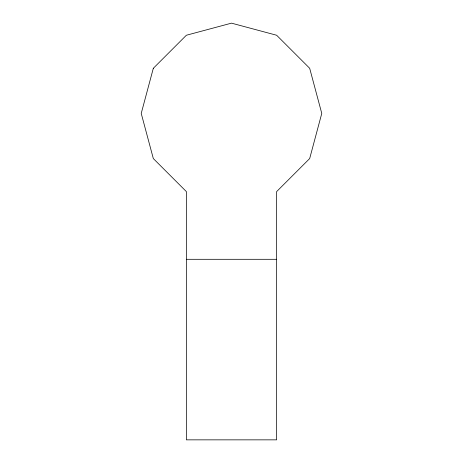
<?xml version="1.0" encoding="UTF-8"?>
<svg xmlns="http://www.w3.org/2000/svg" width="463" height="463" viewBox="0 0 463 463"><rect width="100%" height="100%" fill="white"/><g stroke="black" fill="none" stroke-linecap="round" stroke-linejoin="round"><path stroke-width="0.69" d="M186.363 259.303L276.637 259.303M153.322 68.287L141.227 113.423L153.322 158.56L186.363 191.601L186.363 439.85L276.637 439.85L276.637 191.601L309.678 158.56L321.773 113.423L309.678 68.287L276.637 35.246L231.5 23.15L186.363 35.246L153.322 68.287"/></g></svg>
